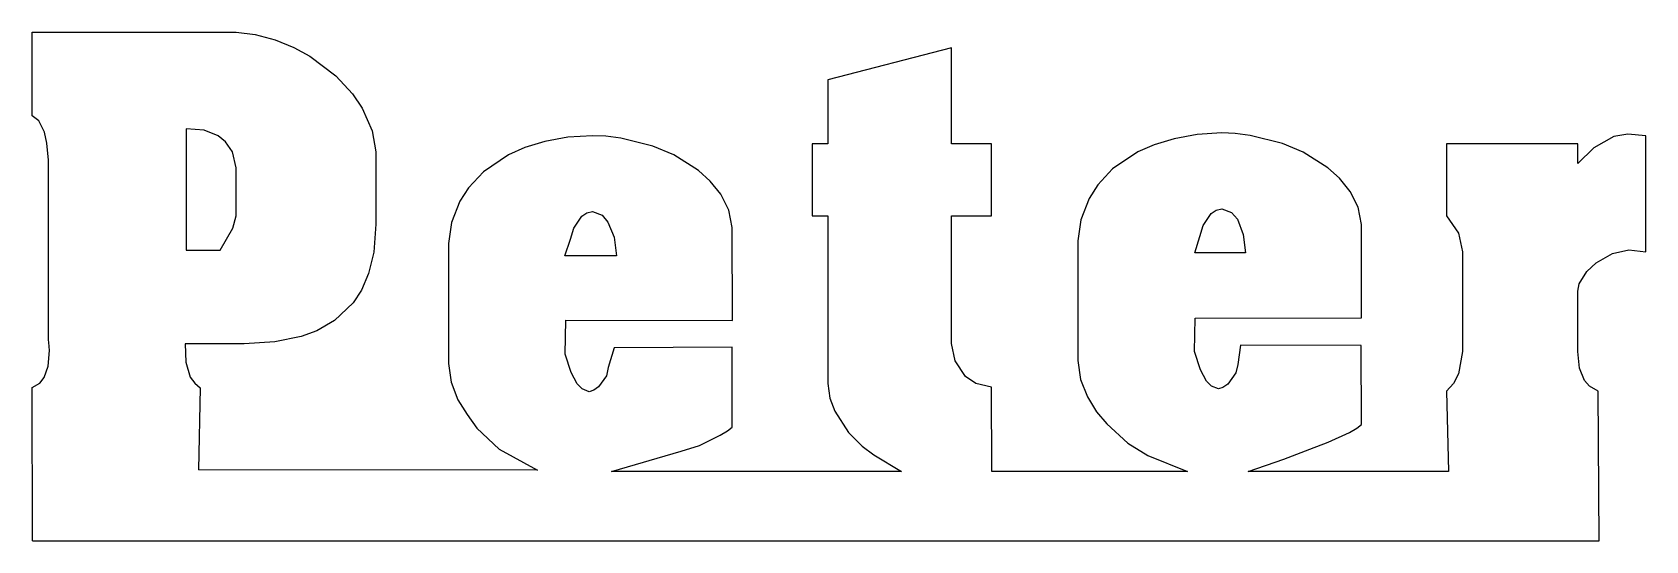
# Model space of a CAD drawing. Extents: x 0 to 10.6, y 0 to 3.4.
import ezdxf

# ---------------------------------------------------------------- set-up
doc = ezdxf.new("R2010")
doc.units = 0
doc.layers.add('1', color=7, linetype='CONTINUOUS')
doc.layers.add('2', color=7, linetype='CONTINUOUS')

msp = doc.modelspace()

# ---------------------------------------------------------------- linework, layer by layer
at = {"layer": '1', "color": 2, "linetype": 'CONTINUOUS'}
for p, q in [((1.029, 2.717), (1.029, 1.92)), ((1.147, 2.709), (1.029, 2.717)), ((1.24, 2.671), (1.147, 2.709)), ((1.289, 2.632), (1.24, 2.671)), ((1.335, 2.566), (1.289, 2.632)), ((1.358, 2.461), (1.335, 2.566)), ((1.358, 2.146), (1.358, 2.461)), ((1.337, 2.064), (1.358, 2.146)), ((3.581, 2.064), (3.633, 2.143)), ((3.633, 2.143), (3.666, 2.165)), ((3.666, 2.165), (3.703, 2.173)), ((3.703, 2.173), (3.767, 2.149)), ((3.767, 2.149), (3.805, 2.104)), ((7.721, 2.082), (7.773, 2.161)), ((7.773, 2.161), (7.806, 2.183)), ((7.806, 2.183), (7.843, 2.191)), ((7.843, 2.191), (7.907, 2.167)), ((7.907, 2.167), (7.946, 2.122)), ((1.254, 1.92), (1.337, 2.064)), ((3.558, 1.992), (3.581, 2.064)), ((3.805, 2.104), (3.845, 2.005)), ((7.699, 2.01), (7.721, 2.082)), ((7.946, 2.122), (7.985, 2.023)), ((7.985, 2.023), (8, 1.901)), ((1.029, 1.92), (1.254, 1.92)), ((3.522, 1.882), (3.558, 1.992)), ((3.845, 2.005), (3.86, 1.883)), ((7.666, 1.902), (7.699, 2.01)), ((3.86, 1.883), (3.522, 1.882)), ((8, 1.901), (7.666, 1.902))]:
    msp.add_line(p, q, dxfattribs=at)
at = {"layer": '2', "color": 3, "linetype": 'CONTINUOUS'}
for p, q in [((0.017, 3.352), (1.358, 3.352)), ((0.017, 2.802), (0.017, 3.352)), ((1.358, 3.352), (1.483, 3.338)), ((1.483, 3.338), (1.615, 3.302)), ((1.615, 3.302), (1.737, 3.252)), ((1.737, 3.252), (1.843, 3.195)), ((1.843, 3.195), (2.015, 3.065)), ((6.066, 3.249), (5.252, 3.039)), ((6.066, 2.619), (6.066, 3.249)), ((2.015, 3.065), (2.123, 2.948)), ((5.252, 3.039), (5.252, 2.619)), ((2.123, 2.948), (2.188, 2.852)), ((0.06, 2.769), (0.017, 2.802)), ((0.097, 2.694), (0.06, 2.769)), ((2.188, 2.852), (2.254, 2.704)), ((0.114, 2.623), (0.097, 2.694)), ((2.254, 2.704), (2.278, 2.565)), ((3.541, 2.662), (3.389, 2.634)), ((3.703, 2.672), (3.541, 2.662)), ((3.791, 2.668), (3.703, 2.672)), ((3.89, 2.656), (3.791, 2.668)), ((4.101, 2.602), (3.89, 2.656)), ((7.681, 2.68), (7.529, 2.652)), ((7.843, 2.69), (7.681, 2.68)), ((7.931, 2.686), (7.843, 2.69)), ((8.03, 2.674), (7.931, 2.686)), ((8.242, 2.62), (8.03, 2.674)), ((10.422, 2.666), (10.292, 2.593)), ((10.515, 2.682), (10.422, 2.666)), ((10.633, 2.672), (10.515, 2.682)), ((10.633, 1.909), (10.633, 2.672)), ((0.123, 2.512), (0.114, 2.623)), ((2.278, 2.565), (2.278, 2.091)), ((3.258, 2.594), (3.15, 2.547)), ((3.389, 2.634), (3.258, 2.594)), ((4.239, 2.545), (4.101, 2.602)), ((5.252, 2.619), (5.148, 2.619)), ((5.148, 2.619), (5.148, 2.145)), ((6.328, 2.619), (6.066, 2.619)), ((6.328, 2.145), (6.328, 2.619)), ((7.29, 2.565), (7.125, 2.453)), ((7.398, 2.612), (7.29, 2.565)), ((7.529, 2.652), (7.398, 2.612)), ((8.379, 2.563), (8.242, 2.62)), ((8.541, 2.461), (8.379, 2.563)), ((9.322, 2.619), (9.322, 2.145)), ((10.187, 2.619), (9.322, 2.619)), ((10.187, 2.489), (10.187, 2.619)), ((10.292, 2.593), (10.187, 2.489)), ((0.123, 1.332), (0.123, 2.512)), ((3.15, 2.547), (2.985, 2.435)), ((4.401, 2.443), (4.239, 2.545)), ((4.477, 2.374), (4.401, 2.443)), ((7.125, 2.453), (7.027, 2.348)), ((8.617, 2.392), (8.541, 2.461)), ((2.985, 2.435), (2.887, 2.33)), ((4.547, 2.287), (4.477, 2.374)), ((7.027, 2.348), (6.971, 2.26)), ((8.687, 2.305), (8.617, 2.392)), ((2.831, 2.242), (2.775, 2.101)), ((2.887, 2.33), (2.831, 2.242)), ((4.601, 2.183), (4.547, 2.287)), ((6.971, 2.26), (6.915, 2.119)), ((8.741, 2.201), (8.687, 2.305)), ((4.623, 2.069), (4.601, 2.183)), ((5.148, 2.145), (5.252, 2.145)), ((5.252, 2.145), (5.252, 1.043)), ((6.066, 1.305), (6.066, 2.145)), ((6.066, 2.145), (6.328, 2.145)), ((8.763, 2.087), (8.741, 2.201)), ((9.322, 2.145), (9.401, 2.032)), ((2.278, 2.091), (2.264, 1.906)), ((2.775, 2.101), (2.756, 1.963)), ((4.624, 1.457), (4.623, 2.069)), ((6.915, 2.119), (6.896, 1.981)), ((8.762, 1.474), (8.763, 2.087)), ((9.401, 2.032), (9.427, 1.909)), ((2.756, 1.963), (2.756, 1.175)), ((6.896, 1.981), (6.896, 1.193)), ((10.413, 1.898), (10.522, 1.922)), ((10.522, 1.922), (10.633, 1.909)), ((2.264, 1.906), (2.23, 1.765)), ((9.427, 1.909), (9.427, 1.253)), ((10.246, 1.78), (10.306, 1.835)), ((10.306, 1.835), (10.413, 1.898)), ((2.23, 1.765), (2.183, 1.657)), ((10.195, 1.697), (10.246, 1.78)), ((2.183, 1.657), (2.129, 1.574)), ((10.187, 1.649), (10.195, 1.697)), ((10.187, 1.253), (10.187, 1.649)), ((2.129, 1.574), (2.006, 1.456)), ((1.889, 1.39), (1.787, 1.352)), ((2.006, 1.456), (1.889, 1.39)), ((3.523, 1.236), (3.528, 1.459)), ((3.528, 1.459), (4.624, 1.457)), ((7.663, 1.254), (7.669, 1.473)), ((7.669, 1.473), (8.762, 1.474)), ((0.124, 1.33), (0.123, 1.332)), ((0.127, 1.313), (0.124, 1.33)), ((0.131, 1.259), (0.127, 1.313)), ((1.411, 1.304), (1.024, 1.303)), ((1.024, 1.303), (1.027, 1.184)), ((1.612, 1.316), (1.411, 1.304)), ((1.787, 1.352), (1.612, 1.316)), ((3.846, 1.278), (3.807, 1.149)), ((4.623, 1.281), (3.846, 1.278)), ((4.623, 0.755), (4.623, 1.281)), ((6.089, 1.192), (6.066, 1.305)), ((7.967, 1.295), (7.948, 1.167)), ((8.761, 1.293), (7.967, 1.295)), ((8.763, 0.773), (8.761, 1.293)), ((0.122, 1.157), (0.131, 1.259)), ((1.027, 1.184), (1.056, 1.085)), ((2.756, 1.175), (2.774, 1.051)), ((3.563, 1.114), (3.523, 1.236)), ((6.158, 1.089), (6.089, 1.192)), ((6.896, 1.193), (6.914, 1.069)), ((7.703, 1.132), (7.663, 1.254)), ((9.427, 1.253), (9.401, 1.106)), ((10.197, 1.144), (10.187, 1.253)), ((0.067, 1.046), (0.095, 1.082)), ((0.095, 1.082), (0.122, 1.157)), ((1.056, 1.085), (1.086, 1.044)), ((3.603, 1.041), (3.563, 1.114)), ((3.795, 1.094), (3.743, 1.021)), ((3.807, 1.149), (3.795, 1.094)), ((6.226, 1.043), (6.158, 1.089)), ((6.914, 1.069), (6.959, 0.954)), ((7.743, 1.059), (7.703, 1.132)), ((7.935, 1.112), (7.883, 1.039)), ((7.948, 1.167), (7.935, 1.112)), ((9.401, 1.106), (9.368, 1.042)), ((10.229, 1.063), (10.197, 1.144)), ((10.262, 1.025), (10.229, 1.063)), ((0.017, 1.016), (0.067, 1.046)), ((0.019, 0.009), (0.017, 1.016)), ((1.086, 1.044), (1.121, 1.015)), ((1.121, 1.015), (1.111, 0.475)), ((2.774, 1.051), (2.818, 0.936)), ((3.636, 1.007), (3.603, 1.041)), ((3.681, 0.989), (3.636, 1.007)), ((3.711, 0.998), (3.681, 0.989)), ((3.743, 1.021), (3.711, 0.998)), ((5.252, 1.043), (5.265, 0.946)), ((6.328, 1.019), (6.226, 1.043)), ((6.33, 0.464), (6.328, 1.019)), ((7.776, 1.025), (7.743, 1.059)), ((7.821, 1.007), (7.776, 1.025)), ((7.851, 1.016), (7.821, 1.007)), ((7.883, 1.039), (7.851, 1.016)), ((9.368, 1.042), (9.322, 0.993)), ((9.322, 0.993), (9.335, 0.464)), ((10.32, 0.993), (10.262, 1.025)), ((10.327, 0.009), (10.32, 0.993)), ((2.818, 0.936), (2.879, 0.838)), ((5.265, 0.946), (5.297, 0.861)), ((5.297, 0.861), (5.387, 0.721)), ((6.959, 0.954), (7.019, 0.856)), ((7.019, 0.856), (7.087, 0.777)), ((2.879, 0.838), (2.941, 0.749)), ((2.941, 0.749), (3.088, 0.61)), ((4.592, 0.731), (4.623, 0.755)), ((7.087, 0.777), (7.226, 0.651)), ((8.684, 0.721), (8.732, 0.749)), ((8.732, 0.749), (8.763, 0.773)), ((4.408, 0.635), (4.543, 0.703)), ((4.543, 0.703), (4.592, 0.731)), ((5.387, 0.721), (5.478, 0.63)), ((7.226, 0.651), (7.356, 0.57)), ((8.423, 0.61), (8.543, 0.658)), ((8.543, 0.658), (8.684, 0.721)), ((3.088, 0.61), (3.341, 0.472)), ((3.829, 0.464), (4.286, 0.598)), ((4.286, 0.598), (4.408, 0.635)), ((5.478, 0.63), (5.555, 0.574)), ((5.555, 0.574), (5.735, 0.464)), ((7.356, 0.57), (7.617, 0.464)), ((8.016, 0.464), (8.252, 0.545)), ((8.252, 0.545), (8.423, 0.61)), ((3.341, 0.472), (1.111, 0.475)), ((5.735, 0.464), (3.829, 0.464)), ((7.617, 0.464), (6.33, 0.464)), ((9.335, 0.464), (8.016, 0.464))]:
    msp.add_line(p, q, dxfattribs=at)
at = {"layer": '2', "color": 3, "linetype": 'BYBLOCK'}
msp.add_line((0.019, 0.009), (10.327, 0.009), dxfattribs=at)

doc.saveas('drawing.dxf')
